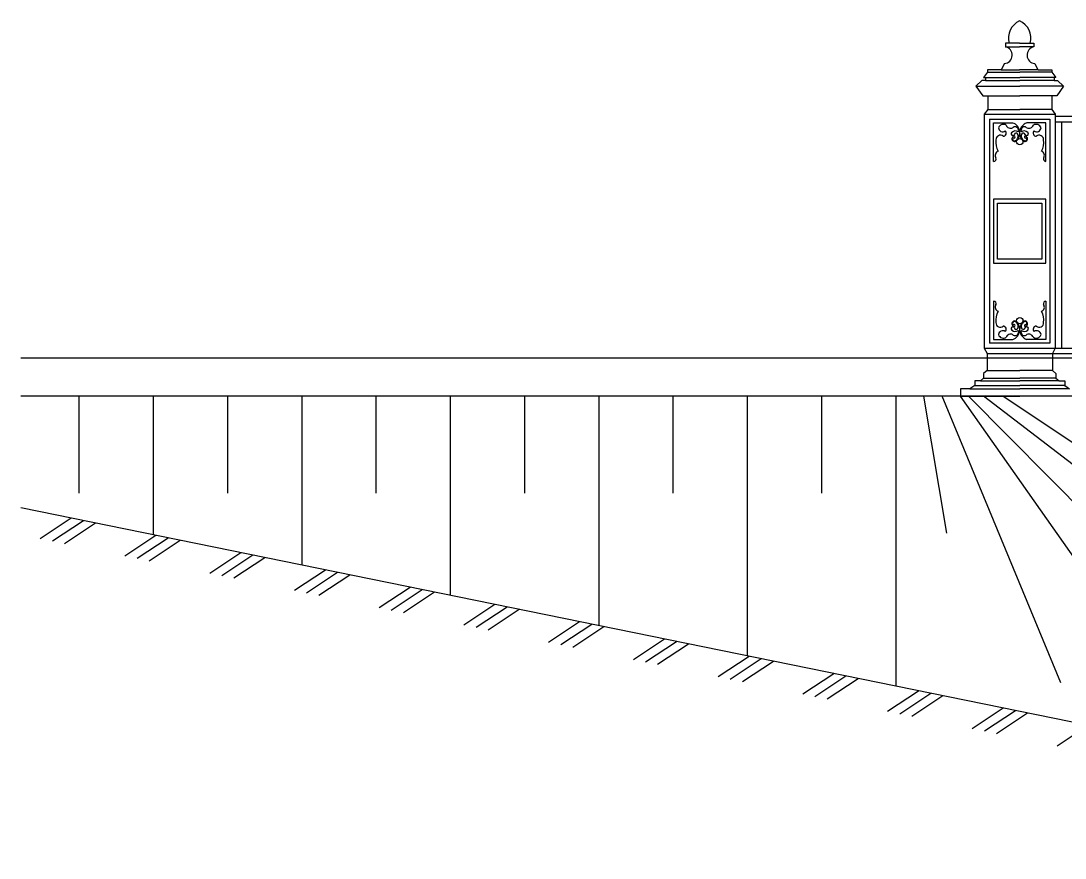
# Model space of a CAD drawing. Header units: millimetres. Extents: x 1931 to 30327, y -2374 to 17555.
# Drawn here: x 2327 to 6546, y 133 to 3514 of the extents above; entities that cross this region are included whole.
import ezdxf

# ---------------------------------------------------------------- set-up
doc = ezdxf.new("R2010")
doc.units = ezdxf.units.MM
picture_1 = doc.add_image_def('image1.gif', size_in_pixel=(174, 220))

msp = doc.modelspace()

# ---------------------------------------------------------------- linework, layer by layer
at = {"color": 4, "linetype": 'ByBlock', "lineweight": -2}
for p, q in [((6362, 3424), (6304.3, 3424)), ((6304.3, 3424), (6304.3, 3408.8)), ((6362, 3424), (6419.8, 3424)), ((6419.8, 3424), (6419.8, 3408.8)), ((6304.3, 3408.8), (6362, 3408.8)), ((6419.8, 3408.8), (6362, 3408.8)), ((6300.5, 3341.3), (6287.9, 3316)), ((6423.5, 3341.3), (6436.1, 3316)), ((6232.8, 3307.1), (6216.5, 3284.9)), ((6288.5, 3316), (6232.8, 3316)), ((6232.8, 3316), (6232.8, 3307.1)), ((6232.8, 3307.1), (6362.6, 3307.1)), ((6287.9, 3316), (6362, 3316)), ((6436.1, 3316), (6362, 3316)), ((6492.4, 3307.1), (6362.6, 3307.1)), ((6436.7, 3316), (6492.4, 3316)), ((6492.4, 3316), (6492.4, 3307.1)), ((6492.4, 3307.1), (6508.8, 3284.9)), ((6209.9, 3272.9), (6185.6, 3250.1)), ((6185.6, 3250.1), (6213.3, 3211.5)), ((6185.6, 3250.1), (6362.6, 3250.1)), ((6223.9, 3272.9), (6209.9, 3272.9)), ((6216.5, 3284.9), (6223.9, 3284.9)), ((6223.9, 3284.9), (6223.9, 3272.9)), ((6223.9, 3284.9), (6362.6, 3284.9)), ((6223.9, 3272.9), (6362.6, 3272.9)), ((6501.3, 3284.9), (6362.6, 3284.9)), ((6501.3, 3272.9), (6362.6, 3272.9)), ((6539.6, 3250.1), (6362.6, 3250.1)), ((6508.8, 3284.9), (6501.3, 3284.9)), ((6501.3, 3284.9), (6501.3, 3272.9)), ((6501.3, 3272.9), (6515.3, 3272.9)), ((6539.6, 3250.1), (6512, 3211.5)), ((6515.3, 3272.9), (6539.6, 3250.1)), ((6213.3, 3211.5), (6233.3, 3211.5)), ((6233.3, 3211.5), (6233.3, 3155.6)), ((6233.3, 3211.5), (6362.6, 3211.5)), ((6492, 3211.5), (6362.6, 3211.5)), ((6512, 3211.5), (6492, 3211.5)), ((6492, 3211.5), (6492, 3155.6)), ((6233.3, 3155.6), (6219.1, 3137.4)), ((6219.1, 3137.4), (6219.1, 2191.6)), ((6219.1, 3137.4), (6506.1, 3137.4)), ((6233.3, 3155.6), (6362.6, 3155.6)), ((6492, 3155.6), (6362.6, 3155.6)), ((6492, 3155.6), (6506.1, 3137.4)), ((6506.1, 3137.4), (6506.1, 2191.6)), ((6506.1, 3128.4), (9535.2, 3128.4)), ((6240.6, 3117.4), (6484.6, 3117.4)), ((6240.6, 3117.4), (6240.6, 2211.6)), ((6257.1, 2946.5), (6257.1, 3101.4)), ((6257.1, 3101.4), (6335, 3101.4)), ((6468.1, 3101.4), (6390.2, 3101.4)), ((6468.1, 2946.5), (6468.1, 3101.4)), ((6484.6, 3117.4), (6484.6, 2211.6)), ((6506.1, 3106.1), (9535.2, 3106.1)), ((6531.6, 3106.1), (6531.6, 2191.6)), ((6468.3, 2793.4), (6257.1, 2793.4)), ((6257.1, 2793.4), (6257.1, 2534.9)), ((6468.3, 2534.9), (6468.3, 2793.4)), ((6273.1, 2550.9), (6273.1, 2777.4)), ((6273.1, 2777.4), (6452.3, 2777.4)), ((6452.3, 2777.4), (6452.3, 2550.9)), ((6257.1, 2534.9), (6468.3, 2534.9)), ((6452.3, 2550.9), (6273.1, 2550.9)), ((6257.1, 2382.3), (6257.1, 2227.4)), ((6468.1, 2382.3), (6468.1, 2227.4)), ((6484.6, 2211.6), (6240.6, 2211.6)), ((6257.1, 2227.4), (6335, 2227.4)), ((6468.1, 2227.4), (6390.2, 2227.4)), ((2326.8, 2153.2), (30326.8, 2153.2)), ((6219.1, 2191.6), (6230.4, 2170.4)), ((6219.1, 2191.6), (6506.1, 2191.6)), ((6230.4, 2170.4), (6230.4, 2102)), ((6230.4, 2170.4), (6494.8, 2170.4)), ((6506.1, 2191.6), (6494.8, 2170.4)), ((6494.8, 2170.4), (9546.5, 2170.4)), ((6494.8, 2170.4), (6494.8, 2102)), ((6506.1, 2191.6), (9535.2, 2191.6)), ((6216.3, 2070.6), (6203.5, 2059.6)), ((6230.4, 2102), (6216.3, 2089.6)), ((6216.3, 2089.6), (6216.3, 2079.2)), ((6216.3, 2079.2), (6216.3, 2070.6)), ((6216.3, 2070.6), (6362.6, 2070.6)), ((6230.4, 2102), (6362.6, 2102)), ((6494.8, 2102), (6362.6, 2102)), ((6508.9, 2070.6), (6362.6, 2070.6)), ((6494.8, 2102), (6508.9, 2089.6)), ((6508.9, 2089.6), (6508.9, 2079.2)), ((6508.9, 2079.2), (6508.9, 2070.6)), ((6508.9, 2070.6), (6521.7, 2059.6)), ((6161.3, 2028.4), (6122.7, 2028.4)), ((6122.7, 2028.4), (6122.7, 1997.8)), ((6180.8, 2041.9), (6161.3, 2028.4)), ((6161.3, 2028.4), (6362.6, 2028.4)), ((6203.5, 2059.6), (6180.8, 2059.6)), ((6180.8, 2059.6), (6180.8, 2041.9)), ((6180.8, 2041.9), (6362.6, 2041.9)), ((6203.5, 2059.6), (6362.6, 2059.6)), ((6521.7, 2059.6), (6362.6, 2059.6)), ((6544.4, 2041.9), (6362.6, 2041.9)), ((6564, 2028.4), (6362.6, 2028.4)), ((6521.7, 2059.6), (6544.4, 2059.6)), ((6544.4, 2059.6), (6544.4, 2041.9)), ((6544.4, 2041.9), (6564, 2028.4)), ((6821.9, 1997.8), (2326.8, 1997.8)), ((2561.3, 1997.8), (2561.3, 1606.4)), ((2861.3, 1997.8), (2861.3, 1438.9)), ((3161.3, 1997.8), (3161.3, 1606.4)), ((3461.3, 1997.8), (3461.3, 1316.6)), ((3761.3, 1997.8), (3761.3, 1606.4)), ((4061.3, 1997.8), (4061.3, 1194.4)), ((4361.3, 1997.8), (4361.3, 1606.4)), ((4661.3, 1997.8), (4661.3, 1072.1)), ((4961.3, 1997.8), (4961.3, 1606.4)), ((5261.3, 1997.8), (5261.3, 949.8)), ((5561.3, 1997.8), (5561.3, 1606.4)), ((5861.3, 1997.8), (5861.3, 827.5)), ((6067.5, 1445.3), (5975.1, 1997.8)), ((6528.6, 840.6), (6049, 1997.8)), ((6122.7, 1997.8), (6362.6, 1997.8)), ((6750.9, 1104.8), (6123.1, 1997.8)), ((7502, 642.2), (6155.2, 1997.8)), ((8390.6, 327.7), (6216.7, 1997.8)), ((6295.9, 1997.8), (9015.5, 184.8)), ((6602.5, 1997.8), (6362.6, 1997.8)), ((9270.9, 132.7), (2326.8, 1547.8)), ((2405, 1423.6), (2530.1, 1506.4)), ((2454, 1413.7), (2579.1, 1496.4)), ((2503, 1403.7), (2628.1, 1486.4)), ((2747.4, 1353.9), (2872.5, 1436.6)), ((2796.4, 1343.9), (2921.5, 1426.6)), ((2845.4, 1333.9), (2970.5, 1416.7)), ((3089.7, 1284.1), (3214.8, 1366.9)), ((3138.7, 1274.1), (3263.8, 1356.9)), ((3187.7, 1264.1), (3312.8, 1346.9)), ((3432.1, 1214.3), (3557.2, 1297.1)), ((3481.1, 1204.4), (3606.2, 1287.1)), ((3530.1, 1194.4), (3655.2, 1277.1)), ((3774.4, 1144.6), (3899.5, 1227.3)), ((3823.4, 1134.6), (3948.5, 1217.3)), ((3872.4, 1124.6), (3997.5, 1207.4)), ((4116.8, 1074.8), (4241.9, 1157.6)), ((4165.8, 1064.8), (4290.9, 1147.6)), ((4214.8, 1054.8), (4339.9, 1137.6)), ((4459.1, 1005), (4584.2, 1087.8)), ((4508.1, 995.1), (4633.2, 1077.8)), ((4557.1, 985.1), (4682.2, 1067.8)), ((4801.5, 935.3), (4926.6, 1018)), ((4850.5, 925.3), (4975.6, 1008)), ((4899.5, 915.3), (5024.6, 998.1)), ((5143.8, 865.5), (5269, 948.3)), ((5192.8, 855.5), (5317.9, 938.3)), ((5241.8, 845.5), (5366.9, 928.3)), ((5486.2, 795.7), (5611.3, 878.5)), ((5535.2, 785.8), (5660.3, 868.5)), ((5584.2, 775.8), (5709.3, 858.5)), ((5828.6, 726), (5953.7, 808.7)), ((5877.5, 716), (6002.7, 798.7)), ((5926.5, 706), (6051.6, 788.8)), ((6170.9, 656.2), (6296, 739)), ((6219.9, 646.2), (6345, 729)), ((6268.9, 636.2), (6394, 719)), ((6513.3, 586.4), (6638.4, 669.2))]:
    msp.add_line(p, q, dxfattribs=at)
for centre in [(6362.6, 3025.8), (6362.6, 2302.9)]:
    msp.add_circle(centre, 12.7, dxfattribs=at)
for centre, radius, start, end in [((6392.9, 3444.2), 76, 113.9319, 195.4128), ((6331.2, 3444.2), 76, 344.5872, 66.0681), ((6297.9, 3375.3), 34.1, 274.3996, 79.3065), ((6426.1, 3375.3), 34.1, 100.6935, 265.6004), ((6296.2, 3075.4), 20.7, 56.3803, 161.1596), ((6293.8, 3083.4), 17.3, 184.4876, 306.65), ((6326.3, 3099.9), 20, 201.4134, 291.5368), ((6343.8, 3072.5), 13.5, 6.4519, 139.2037), ((6321.1, 3061.6), 42.1, 307.5979, 70.7468), ((6404.1, 3061.6), 42.1, 109.2532, 232.4021), ((6381.4, 3072.5), 13.5, 40.7963, 173.5481), ((6398.9, 3099.9), 20, 248.4632, 338.5866), ((6429, 3075.4), 20.7, 18.8404, 123.6197), ((6431.4, 3083.4), 17.3, 233.35, 355.5124), ((6284.2, 3034.2), 17.9, 49.1308, 183.942), ((6295.9, 3060.2), 12.4, 268.8845, 48.9378), ((6334.9, 3057.9), 7.19, 125.8365, 335.2522), ((6344.3, 3049.8), 19.4, 51.9115, 134.444), ((6341.6, 3037.5), 10.7, 82.6125, 299.3151), ((6341, 3036), 7.32, 127.2802, 306.7088), ((6339.4, 3045.3), 4.52, 230.1016, 38.9448), ((6348.2, 3054.1), 6.89, 35.1589, 173.2384), ((6336.7, 3048), 19.8, 295.6304, 30.3014), ((6350.4, 3070.3), 7.82, 318.6814, 28.7037), ((6374.8, 3070.3), 7.82, 151.2963, 221.3186), ((6388.4, 3048), 19.8, 149.6986, 244.3696), ((6380.9, 3049.8), 19.4, 45.556, 128.0885), ((6376.9, 3054.1), 6.89, 6.7616, 144.8411), ((6383.6, 3037.5), 10.7, 240.6849, 97.3875), ((6384.2, 3036), 7.32, 233.2912, 52.7198), ((6385.8, 3045.3), 4.52, 141.0552, 309.8984), ((6390.3, 3057.9), 7.19, 204.7478, 54.1635), ((6429.3, 3060.2), 12.4, 131.0622, 271.1155), ((6441, 3034.2), 17.9, 356.058, 130.8692), ((6337.4, 3023.3), 71.7, 172.2889, 209.584), ((6387.8, 3023.3), 71.7, 330.416, 7.7111), ((6256.7, 2956.7), 10.2, 271.9416, 20.9967), ((6281.8, 2970.6), 18.5, 111.3253, 213.5934), ((6443.4, 2970.6), 18.5, 326.4066, 68.6747), ((6468.4, 2956.7), 10.2, 159.0033, 268.0584), ((6256.7, 2372), 10.2, 339.0033, 88.0584), ((6281.8, 2358.1), 18.5, 146.4066, 248.6747), ((6443.4, 2358.1), 18.5, 291.3253, 33.5934), ((6468.4, 2372), 10.2, 91.9416, 200.9967), ((6337.4, 2305.4), 71.7, 150.416, 187.7111), ((6387.8, 2305.4), 71.7, 352.2889, 29.584), ((6284.2, 2294.5), 17.9, 176.058, 310.8692), ((6295.9, 2268.5), 12.4, 311.0622, 91.1155), ((6341.6, 2291.2), 10.7, 60.6849, 277.3875), ((6341, 2292.7), 7.32, 53.2912, 232.7198), ((6321.1, 2267.1), 42.1, 289.2532, 52.4021), ((6339.4, 2283.4), 4.52, 321.0552, 129.8984), ((6336.7, 2280.7), 19.8, 329.6986, 64.3696), ((6404.1, 2267.1), 42.1, 127.5979, 250.7468), ((6388.4, 2280.7), 19.8, 115.6304, 210.3014), ((6383.6, 2291.2), 10.7, 262.6125, 119.3151), ((6384.2, 2292.7), 7.32, 307.2802, 126.7088), ((6385.8, 2283.4), 4.52, 50.1016, 218.9448), ((6429.3, 2268.5), 12.4, 88.8845, 228.9378), ((6441, 2294.5), 17.9, 229.1308, 3.942), ((6293.8, 2245.3), 17.3, 53.35, 175.5124), ((6296.2, 2253.3), 20.7, 198.8404, 303.6197), ((6326.3, 2228.8), 20, 68.4632, 158.5866), ((6334.9, 2270.8), 7.19, 24.7478, 234.1635), ((6344.3, 2278.9), 19.4, 225.556, 308.0885), ((6343.8, 2256.2), 13.5, 220.7963, 353.5481), ((6348.2, 2274.6), 6.89, 186.7616, 324.8411), ((6350.4, 2258.4), 7.82, 331.2963, 41.3186), ((6374.8, 2258.4), 7.82, 138.6814, 208.7037), ((6381.4, 2256.2), 13.5, 186.4519, 319.2037), ((6380.9, 2278.9), 19.4, 231.9115, 314.444), ((6376.9, 2274.6), 6.89, 215.1589, 353.2384), ((6390.3, 2270.8), 7.19, 305.8365, 155.2522), ((6398.9, 2228.8), 20, 21.4134, 111.5368), ((6429, 2253.3), 20.7, 236.3803, 341.1596), ((6431.4, 2245.3), 17.3, 4.4876, 126.65)]:
    msp.add_arc(centre, radius, start, end, dxfattribs=at)

# ---------------------------------------------------------------- pictures from other files: only their frames are drawn
image = msp.add_image(picture_1, insert=(6273.1, 2550.9), size_in_units=(179.2, 226.6), dxfattribs=at)
image.dxf.flags = 7

doc.saveas('drawing.dxf')
